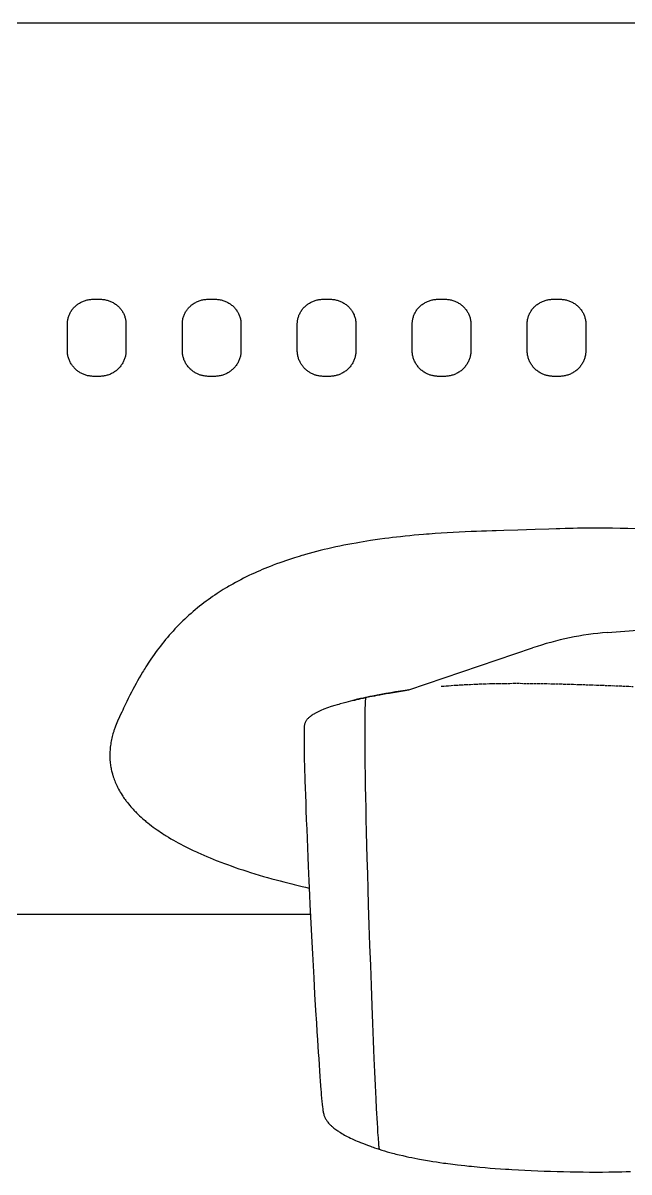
# Model space of a CAD drawing. Extents: x -62750 to 17911, y -49048 to 6133.
# Drawn here: x -52665 to -49854, y -5168 to 169 of the extents above; entities that cross this region are included whole.
import ezdxf

# ---------------------------------------------------------------- set-up
doc = ezdxf.new("R2010")
doc.units = 0
doc.linetypes.add('DASHED', pattern=[15, 12, -3])
doc.layers.get('0').update_dxf_attribs({"linetype": 'CONTINUOUS'})

msp = doc.modelspace()

# ---------------------------------------------------------------- linework, layer by layer
at = {"color": 7}
for p, q in [((-56400.2, 168.6), (-40530.8, 168.6)), ((-52459.5, -1353.3), (-52459.5, -1229.9)), ((-52187.5, -1229.9), (-52187.5, -1353.3)), ((-51926.1, -1353.3), (-51926.1, -1229.9)), ((-51654.1, -1229.9), (-51654.1, -1353.3)), ((-51392.7, -1353.3), (-51392.7, -1229.9)), ((-51120.7, -1229.9), (-51120.7, -1353.3)), ((-50859.4, -1353.3), (-50859.4, -1229.9)), ((-50587.4, -1229.9), (-50587.4, -1353.3)), ((-50326, -1353.3), (-50326, -1229.9)), ((-50054, -1229.9), (-50054, -1353.3)), ((-52309.5, -1472.6), (-52337.5, -1472.6)), ((-51776.1, -1472.6), (-51804.1, -1472.6)), ((-51242.7, -1472.6), (-51270.7, -1472.6)), ((-50709.4, -1472.6), (-50737.4, -1472.6)), ((-50176, -1472.6), (-50204, -1472.6)), ((-49953.8, -2662.5), (-48649.1, -2560.1)), ((-50874.7, -2929.3), (-50301.5, -2734.1)), ((-51331.8, -3972.4), (-56400.2, -3972.4))]:
    msp.add_line(p, q, dxfattribs=at)
at = {"color": 7, "ltscale": 0.35}
for p, q in [((-52337.5, -1114.3), (-52323.5, -1114.3)), ((-52323.5, -1114.3), (-52309.5, -1114.3)), ((-51804.1, -1114.3), (-51790.1, -1114.3)), ((-51270.7, -1114.3), (-51256.7, -1114.3)), ((-51256.7, -1114.3), (-51242.7, -1114.3)), ((-50737.4, -1114.3), (-50723.4, -1114.3)), ((-50723.4, -1114.3), (-50709.4, -1114.3)), ((-50204, -1114.3), (-50190, -1114.3)), ((-50190, -1114.3), (-50176, -1114.3))]:
    msp.add_line(p, q, dxfattribs=at)
at = {"color": 7, "ltscale": 0.350098}
msp.add_line((-51790.1, -1114.3), (-51776.1, -1114.3), dxfattribs=at)
at = {"color": 7, "linetype": 'DASHED', "ltscale": 0.001498}
msp.add_line((-51075.1, -2964.3), (-51075.1, -2964.3), dxfattribs=at)
at = {"color": 7, "linetype": 'DASHED', "ltscale": 0.001598}
msp.add_line((-51075.1, -2964.3), (-51075.1, -2964.3), dxfattribs=at)
msp.add_line((-51075.1, -2964.3), (-51075.1, -2964.3), dxfattribs=at)
at = {"color": 7, "linetype": 'DASHED', "ltscale": 0.001992}
msp.add_line((-51075.1, -2964.3), (-51075.1, -2964.3), dxfattribs=at)
at = {"color": 7}
for points in [[(-52459.5, -1229.9), (-52459.5, -1226.2), (-52459.3, -1222.6), (-52459, -1218.9), (-52458.6, -1215.3), (-52458, -1211.7), (-52457.4, -1208.1), (-52456.5, -1204.2), (-52455.5, -1200.3), (-52454.4, -1196.5), (-52453.1, -1192.7), (-52451.7, -1189), (-52450.2, -1185.3), (-52448.5, -1181.6), (-52446.7, -1178.1), (-52444.8, -1174.6), (-52442.8, -1171.1), (-52440.6, -1167.8), (-52438.3, -1164.5), (-52435.9, -1161.2), (-52433.4, -1158.1), (-52430.7, -1155), (-52428, -1152.1), (-52425.1, -1149.2), (-52422.2, -1146.4), (-52419.1, -1143.7), (-52416, -1141.2), (-52412.8, -1138.7), (-52409.4, -1136.3), (-52406, -1134.1), (-52402.6, -1132), (-52399, -1129.9), (-52395.4, -1128), (-52391.8, -1126.2), (-52388, -1124.6), (-52384, -1122.9), (-52380, -1121.5), (-52375.9, -1120.1), (-52371.7, -1118.9), (-52367.6, -1117.8), (-52363.3, -1116.9), (-52359.1, -1116.1), (-52354.8, -1115.5), (-52350.5, -1115), (-52346.2, -1114.6), (-52341.9, -1114.4), (-52337.5, -1114.3)], [(-52309.5, -1114.3), (-52305, -1114.4), (-52300.5, -1114.6), (-52296, -1115), (-52291.6, -1115.6), (-52287.1, -1116.3), (-52282.7, -1117.1), (-52278.3, -1118.1), (-52274.3, -1119.2), (-52270.4, -1120.4), (-52266.5, -1121.7), (-52262.6, -1123.1), (-52258.8, -1124.7), (-52255, -1126.4), (-52251.4, -1128.2), (-52247.8, -1130.1), (-52244, -1132.2), (-52240.4, -1134.5), (-52236.8, -1136.9), (-52233.3, -1139.5), (-52229.9, -1142.1), (-52226.9, -1144.7), (-52223.9, -1147.3), (-52221, -1150.1), (-52218.3, -1152.9), (-52215.6, -1155.9), (-52213.1, -1158.9), (-52210.6, -1162), (-52208.3, -1165.2), (-52206, -1168.5), (-52203.8, -1172), (-52201.7, -1175.5), (-52199.8, -1179.1), (-52198, -1182.7), (-52196.4, -1186.4), (-52194.9, -1190.2), (-52193.5, -1194), (-52192.2, -1197.9), (-52191.1, -1201.8), (-52190.2, -1205.7), (-52189.4, -1209.7), (-52188.7, -1213.7), (-52188.2, -1217.7), (-52187.8, -1221.8), (-52187.6, -1225.8), (-52187.5, -1229.9)], [(-51926.1, -1229.9), (-51926.1, -1225.8), (-51925.8, -1221.7), (-51925.6, -1219.1), (-51925.3, -1216.6), (-51925, -1213.7), (-51924.5, -1210.9), (-51924, -1208.1), (-51923.1, -1204), (-51922, -1200), (-51920.9, -1196), (-51919.5, -1192.1), (-51918, -1188.2), (-51916.4, -1184.4), (-51914.7, -1180.7), (-51912.8, -1177), (-51910.7, -1173.4), (-51908.5, -1169.8), (-51906.4, -1166.6), (-51904.2, -1163.5), (-51901.9, -1160.5), (-51899.5, -1157.6), (-51897, -1154.7), (-51894.4, -1151.9), (-51891.7, -1149.2), (-51888.9, -1146.6), (-51886.7, -1144.6), (-51884.5, -1142.7), (-51882.2, -1140.9), (-51880.5, -1139.6), (-51878.7, -1138.3), (-51875.1, -1135.7), (-51871.4, -1133.3), (-51867.7, -1131.1), (-51863.8, -1129), (-51859.9, -1127), (-51855.9, -1125.1), (-51851.8, -1123.4), (-51847.7, -1121.8), (-51843.5, -1120.4), (-51839.2, -1119.1), (-51834.9, -1118), (-51830.6, -1117), (-51826.2, -1116.2), (-51821.9, -1115.5), (-51817.4, -1115), (-51813, -1114.6), (-51808.6, -1114.4), (-51804.1, -1114.3)], [(-51776.1, -1114.3), (-51771.8, -1114.4), (-51767.5, -1114.6), (-51763.2, -1115), (-51758.9, -1115.5), (-51754.6, -1116.1), (-51750.3, -1116.9), (-51746, -1117.8), (-51741.7, -1118.9), (-51737.5, -1120.2), (-51733.3, -1121.6), (-51729.2, -1123.1), (-51725.4, -1124.7), (-51721.6, -1126.4), (-51718, -1128.2), (-51714.4, -1130.1), (-51710.8, -1132.1), (-51707.4, -1134.2), (-51704, -1136.5), (-51700.7, -1138.8), (-51697.4, -1141.4), (-51694.1, -1144.1), (-51690.9, -1147), (-51687.8, -1149.9), (-51684.8, -1153), (-51682.3, -1155.7), (-51679.9, -1158.6), (-51677.6, -1161.5), (-51675.3, -1164.5), (-51673.2, -1167.6), (-51671.1, -1170.7), (-51669.2, -1173.9), (-51667.2, -1177.6), (-51665.3, -1181.3), (-51663.5, -1185.1), (-51661.9, -1189), (-51660.4, -1192.9), (-51659.1, -1196.9), (-51658, -1200.9), (-51656.9, -1205), (-51656.1, -1209.1), (-51655.4, -1213.2), (-51654.8, -1217.3), (-51654.4, -1221.5), (-51654.2, -1225.7), (-51654.1, -1229.9)], [(-51392.7, -1229.9), (-51392.7, -1226.2), (-51392.5, -1222.6), (-51392.2, -1218.9), (-51391.8, -1215.3), (-51391.2, -1211.7), (-51390.6, -1208.1), (-51389.7, -1204.2), (-51388.7, -1200.3), (-51387.6, -1196.5), (-51386.3, -1192.7), (-51384.9, -1189), (-51383.4, -1185.3), (-51381.7, -1181.6), (-51379.9, -1178.1), (-51378, -1174.6), (-51376, -1171.1), (-51373.8, -1167.8), (-51371.5, -1164.5), (-51369.1, -1161.2), (-51366.6, -1158.1), (-51363.9, -1155), (-51361.2, -1152.1), (-51358.3, -1149.2), (-51355.4, -1146.4), (-51352.3, -1143.7), (-51349.2, -1141.2), (-51345.9, -1138.7), (-51342.6, -1136.3), (-51339.2, -1134.1), (-51335.8, -1132), (-51332.2, -1129.9), (-51328.6, -1128), (-51325, -1126.2), (-51321.2, -1124.6), (-51317.2, -1122.9), (-51313.2, -1121.5), (-51309.1, -1120.1), (-51304.9, -1118.9), (-51300.8, -1117.8), (-51296.5, -1116.9), (-51292.3, -1116.1), (-51288, -1115.5), (-51283.7, -1115), (-51279.4, -1114.6), (-51275.1, -1114.4), (-51270.7, -1114.3)], [(-51242.7, -1114.3), (-51238.2, -1114.4), (-51233.7, -1114.6), (-51229.2, -1115), (-51224.8, -1115.6), (-51220.3, -1116.3), (-51215.9, -1117.1), (-51211.5, -1118.1), (-51207.5, -1119.2), (-51203.6, -1120.4), (-51199.7, -1121.7), (-51195.8, -1123.1), (-51192, -1124.7), (-51188.2, -1126.4), (-51184.6, -1128.2), (-51181, -1130.1), (-51177.2, -1132.2), (-51173.6, -1134.5), (-51170, -1136.9), (-51166.5, -1139.5), (-51163.1, -1142.1), (-51160.1, -1144.7), (-51157.1, -1147.3), (-51154.2, -1150.1), (-51151.5, -1152.9), (-51148.8, -1155.9), (-51146.3, -1158.9), (-51143.8, -1162), (-51141.5, -1165.2), (-51139.2, -1168.5), (-51137, -1172), (-51134.9, -1175.5), (-51133, -1179.1), (-51131.2, -1182.7), (-51129.6, -1186.4), (-51128.1, -1190.2), (-51126.7, -1194), (-51125.4, -1197.9), (-51124.3, -1201.8), (-51123.4, -1205.7), (-51122.6, -1209.7), (-51121.9, -1213.7), (-51121.4, -1217.7), (-51121, -1221.8), (-51120.8, -1225.8), (-51120.7, -1229.9)], [(-50859.4, -1229.9), (-50859.4, -1226.2), (-50859.2, -1222.6), (-50858.9, -1218.9), (-50858.5, -1215.3), (-50857.9, -1211.7), (-50857.3, -1208.1), (-50856.4, -1204.2), (-50855.4, -1200.3), (-50854.3, -1196.5), (-50853, -1192.7), (-50851.6, -1189), (-50850.1, -1185.3), (-50848.4, -1181.6), (-50846.6, -1178.1), (-50844.7, -1174.6), (-50842.7, -1171.1), (-50840.5, -1167.8), (-50838.2, -1164.5), (-50835.8, -1161.2), (-50833.3, -1158.1), (-50830.6, -1155), (-50827.9, -1152.1), (-50825, -1149.2), (-50822.1, -1146.4), (-50819, -1143.7), (-50815.9, -1141.2), (-50812.6, -1138.7), (-50809.3, -1136.3), (-50805.9, -1134.1), (-50802.5, -1132), (-50798.9, -1129.9), (-50795.3, -1128), (-50791.7, -1126.2), (-50787.9, -1124.6), (-50783.9, -1122.9), (-50779.9, -1121.5), (-50775.8, -1120.1), (-50771.6, -1118.9), (-50767.5, -1117.8), (-50763.2, -1116.9), (-50759, -1116.1), (-50754.7, -1115.5), (-50750.4, -1115), (-50746.1, -1114.6), (-50741.8, -1114.4), (-50737.4, -1114.3)], [(-50709.4, -1114.3), (-50705.1, -1114.4), (-50700.8, -1114.6), (-50696.5, -1115), (-50692.2, -1115.5), (-50687.9, -1116.1), (-50683.6, -1116.9), (-50679.3, -1117.8), (-50675, -1118.9), (-50670.8, -1120.2), (-50666.6, -1121.6), (-50662.5, -1123.1), (-50658.7, -1124.7), (-50654.9, -1126.4), (-50651.3, -1128.2), (-50647.7, -1130.1), (-50644.1, -1132.1), (-50640.7, -1134.2), (-50637.3, -1136.5), (-50634, -1138.8), (-50630.7, -1141.4), (-50627.4, -1144.1), (-50624.2, -1147), (-50621.1, -1149.9), (-50618.1, -1153), (-50615.6, -1155.7), (-50613.2, -1158.6), (-50610.9, -1161.5), (-50608.6, -1164.5), (-50606.5, -1167.6), (-50604.4, -1170.7), (-50602.5, -1173.9), (-50600.5, -1177.6), (-50598.6, -1181.3), (-50596.8, -1185.1), (-50595.2, -1189), (-50593.7, -1192.9), (-50592.4, -1196.9), (-50591.3, -1200.9), (-50590.2, -1205), (-50589.4, -1209.1), (-50588.7, -1213.2), (-50588.1, -1217.3), (-50587.7, -1221.5), (-50587.5, -1225.7), (-50587.4, -1229.9)], [(-50326, -1229.9), (-50326, -1226.2), (-50325.8, -1222.6), (-50325.5, -1218.9), (-50325.1, -1215.3), (-50324.5, -1211.7), (-50323.9, -1208.1), (-50323, -1204.2), (-50322, -1200.3), (-50320.9, -1196.5), (-50319.6, -1192.7), (-50318.2, -1189), (-50316.7, -1185.3), (-50315, -1181.6), (-50313.2, -1178.1), (-50311.3, -1174.6), (-50309.3, -1171.1), (-50307.1, -1167.8), (-50304.8, -1164.5), (-50302.4, -1161.2), (-50299.9, -1158.1), (-50297.2, -1155), (-50294.5, -1152.1), (-50291.6, -1149.2), (-50288.7, -1146.4), (-50285.6, -1143.7), (-50282.5, -1141.2), (-50279.2, -1138.7), (-50275.9, -1136.3), (-50272.5, -1134.1), (-50269.1, -1132), (-50265.5, -1129.9), (-50261.9, -1128), (-50258.3, -1126.2), (-50254.5, -1124.6), (-50250.5, -1122.9), (-50246.5, -1121.5), (-50242.4, -1120.1), (-50238.2, -1118.9), (-50234.1, -1117.8), (-50229.8, -1116.9), (-50225.6, -1116.1), (-50221.3, -1115.5), (-50217, -1115), (-50212.7, -1114.6), (-50208.4, -1114.4), (-50204, -1114.3)], [(-50176, -1114.3), (-50171.7, -1114.4), (-50167.4, -1114.6), (-50163.1, -1115), (-50158.8, -1115.5), (-50154.5, -1116.1), (-50150.2, -1116.9), (-50145.9, -1117.8), (-50141.6, -1118.9), (-50137.4, -1120.2), (-50133.2, -1121.6), (-50129.1, -1123.1), (-50125.3, -1124.7), (-50121.5, -1126.4), (-50117.9, -1128.2), (-50114.3, -1130.1), (-50110.7, -1132.1), (-50107.3, -1134.2), (-50103.9, -1136.5), (-50100.6, -1138.8), (-50097.3, -1141.4), (-50094, -1144.1), (-50090.8, -1147), (-50087.7, -1149.9), (-50084.7, -1153), (-50082.2, -1155.7), (-50079.8, -1158.6), (-50077.5, -1161.5), (-50075.2, -1164.5), (-50073.1, -1167.6), (-50071, -1170.7), (-50069.1, -1173.9), (-50067.1, -1177.6), (-50065.2, -1181.3), (-50063.4, -1185.1), (-50061.8, -1189), (-50060.3, -1192.9), (-50059, -1196.9), (-50057.9, -1200.9), (-50056.9, -1205), (-50056, -1209.1), (-50055.3, -1213.2), (-50054.7, -1217.3), (-50054.3, -1221.5), (-50054.1, -1225.7), (-50054, -1229.9)], [(-52337.5, -1472.6), (-52341.5, -1472.6), (-52345.6, -1472.4), (-52349.6, -1472), (-52353.5, -1471.6), (-52357.5, -1471), (-52361.5, -1470.3), (-52365.4, -1469.5), (-52369.3, -1468.5), (-52373.3, -1467.4), (-52377.2, -1466.1), (-52381.1, -1464.7), (-52385, -1463.2), (-52388.8, -1461.5), (-52392.5, -1459.8), (-52396.2, -1457.9), (-52399.6, -1456), (-52402.9, -1454), (-52406.1, -1451.9), (-52409.3, -1449.7), (-52412.4, -1447.4), (-52415.5, -1445), (-52418.4, -1442.5), (-52421.6, -1439.7), (-52424.6, -1436.8), (-52427.5, -1433.8), (-52430.3, -1430.6), (-52433, -1427.4), (-52435.6, -1424.2), (-52438, -1420.8), (-52440.4, -1417.3), (-52442.6, -1413.8), (-52444.7, -1410.1), (-52446.7, -1406.4), (-52448.6, -1402.5), (-52450.3, -1398.6), (-52451.9, -1394.7), (-52453.3, -1390.7), (-52454.6, -1386.7), (-52455.8, -1382.6), (-52456.8, -1378.5), (-52457.6, -1374.3), (-52458.3, -1370.2), (-52458.8, -1366), (-52459.2, -1361.8), (-52459.5, -1357.5), (-52459.5, -1353.3)], [(-52187.5, -1353.3), (-52187.6, -1356.1), (-52187.7, -1359.6), (-52187.9, -1363.1), (-52188.3, -1366.6), (-52188.9, -1370.8), (-52189.6, -1374.9), (-52190.4, -1379), (-52191.4, -1383.1), (-52192.6, -1387.1), (-52193.9, -1391.2), (-52195.3, -1395.1), (-52196.9, -1399), (-52198.6, -1402.9), (-52200.5, -1406.7), (-52202.5, -1410.4), (-52204.6, -1414), (-52206.9, -1417.6), (-52209.3, -1421.1), (-52211.8, -1424.5), (-52214.4, -1427.8), (-52215.8, -1429.5), (-52217.2, -1431.2), (-52220.2, -1434.4), (-52223.3, -1437.6), (-52226.5, -1440.6), (-52229.8, -1443.5), (-52233.2, -1446.3), (-52236.7, -1448.9), (-52240.4, -1451.5), (-52244.1, -1453.9), (-52247.7, -1456.1), (-52251.5, -1458.2), (-52255.3, -1460.2), (-52259.2, -1462), (-52263.2, -1463.7), (-52267.2, -1465.2), (-52271.3, -1466.6), (-52275.4, -1467.9), (-52279.6, -1469), (-52283.8, -1469.9), (-52288.1, -1470.8), (-52292.3, -1471.4), (-52296.6, -1472), (-52300.9, -1472.3), (-52305.2, -1472.6), (-52309.5, -1472.6)], [(-51804.1, -1472.6), (-51808.3, -1472.6), (-51812.4, -1472.4), (-51816.5, -1472), (-51820.6, -1471.5), (-51824.7, -1470.9), (-51828.8, -1470.2), (-51832.4, -1469.4), (-51835.9, -1468.5), (-51839.4, -1467.5), (-51842.8, -1466.4), (-51846.3, -1465.3), (-51849.6, -1464), (-51853, -1462.6), (-51856.3, -1461.1), (-51859.6, -1459.5), (-51862.8, -1457.9), (-51866.6, -1455.7), (-51870.3, -1453.5), (-51873.9, -1451.1), (-51877.4, -1448.6), (-51880.9, -1445.9), (-51884.2, -1443.2), (-51887.4, -1440.3), (-51890.6, -1437.4), (-51893.6, -1434.3), (-51896.5, -1431.1), (-51899.3, -1427.8), (-51901.9, -1424.4), (-51904.5, -1421), (-51906.9, -1417.4), (-51909.2, -1413.8), (-51911.3, -1410.1), (-51913.3, -1406.4), (-51915.2, -1402.5), (-51916.9, -1398.6), (-51918.5, -1394.7), (-51919.9, -1390.7), (-51921.2, -1386.7), (-51922.4, -1382.6), (-51923.4, -1378.5), (-51924.2, -1374.3), (-51924.9, -1370.2), (-51925.4, -1366), (-51925.8, -1361.8), (-51926.1, -1357.5), (-51926.1, -1353.3)], [(-51654.1, -1353.3), (-51654.1, -1355.5), (-51654.2, -1357.6), (-51654.3, -1359.8), (-51654.5, -1361.9), (-51654.6, -1364.1), (-51654.9, -1366.2), (-51655.1, -1368.3), (-51655.4, -1370.5), (-51656.1, -1374.7), (-51657, -1378.9), (-51658, -1383.1), (-51659.2, -1387.3), (-51660.5, -1391.3), (-51662, -1395.3), (-51663.6, -1399.3), (-51665.4, -1403.2), (-51667.3, -1407), (-51669.3, -1410.8), (-51671.5, -1414.4), (-51673.8, -1418.1), (-51676.2, -1421.6), (-51678.8, -1425), (-51681.3, -1428.2), (-51684, -1431.4), (-51686.8, -1434.4), (-51689.7, -1437.3), (-51692.6, -1440.2), (-51695.7, -1442.9), (-51698.9, -1445.5), (-51702.1, -1448), (-51705.4, -1450.4), (-51708.8, -1452.7), (-51712.2, -1454.8), (-51715.7, -1456.9), (-51719.3, -1458.8), (-51723, -1460.6), (-51726.7, -1462.3), (-51730.6, -1464), (-51734.5, -1465.4), (-51738.6, -1466.8), (-51742.6, -1468), (-51746.7, -1469.1), (-51750.9, -1470), (-51755, -1470.8), (-51759.2, -1471.5), (-51763.4, -1472), (-51767.6, -1472.3), (-51771.9, -1472.6), (-51776.1, -1472.6)], [(-51270.7, -1472.6), (-51275, -1472.6), (-51279.2, -1472.3), (-51283.5, -1472), (-51287.9, -1471.4), (-51292.2, -1470.8), (-51296.5, -1469.9), (-51300.7, -1469), (-51303.6, -1468.2), (-51306.5, -1467.3), (-51309.4, -1466.4), (-51312.9, -1465.3), (-51316.2, -1464), (-51319.6, -1462.6), (-51322.9, -1461.1), (-51326.2, -1459.5), (-51329.4, -1457.9), (-51332.8, -1455.9), (-51336.2, -1453.9), (-51339.5, -1451.8), (-51342.7, -1449.6), (-51345.8, -1447.2), (-51348.9, -1444.8), (-51351.8, -1442.3), (-51354.7, -1439.7), (-51357.5, -1437.1), (-51360.2, -1434.3), (-51362.8, -1431.5), (-51365.3, -1428.5), (-51367.7, -1425.6), (-51370, -1422.5), (-51372.2, -1419.4), (-51374.3, -1416.2), (-51376.3, -1412.9), (-51378.2, -1409.6), (-51380, -1406.2), (-51381.7, -1402.8), (-51383.4, -1398.9), (-51385, -1394.9), (-51386.5, -1390.9), (-51387.8, -1386.9), (-51388.9, -1382.8), (-51389.9, -1378.6), (-51390.8, -1374.5), (-51391.5, -1370.3), (-51392, -1366), (-51392.4, -1361.8), (-51392.7, -1357.6), (-51392.7, -1353.3)], [(-51120.7, -1353.3), (-51120.8, -1356.1), (-51120.9, -1359.6), (-51121.1, -1363.1), (-51121.5, -1366.6), (-51122.1, -1370.8), (-51122.8, -1374.9), (-51123.6, -1379), (-51124.6, -1383.1), (-51125.8, -1387.1), (-51127.1, -1391.2), (-51128.5, -1395.1), (-51130.1, -1399), (-51131.8, -1402.9), (-51133.7, -1406.7), (-51135.7, -1410.4), (-51137.8, -1414), (-51140.1, -1417.6), (-51142.5, -1421.1), (-51145, -1424.5), (-51147.6, -1427.8), (-51149, -1429.5), (-51150.4, -1431.2), (-51153.4, -1434.4), (-51156.5, -1437.6), (-51159.7, -1440.6), (-51163, -1443.5), (-51166.4, -1446.3), (-51169.9, -1448.9), (-51173.6, -1451.5), (-51177.2, -1453.9), (-51180.9, -1456.1), (-51184.7, -1458.2), (-51188.5, -1460.2), (-51192.4, -1462), (-51196.4, -1463.7), (-51200.4, -1465.2), (-51204.5, -1466.6), (-51208.6, -1467.9), (-51212.8, -1469), (-51217, -1469.9), (-51221.3, -1470.8), (-51225.5, -1471.4), (-51229.8, -1472), (-51234.1, -1472.3), (-51238.4, -1472.6), (-51242.7, -1472.6)], [(-50737.4, -1472.6), (-50741.6, -1472.6), (-50745.7, -1472.4), (-50749.8, -1472), (-50753.9, -1471.5), (-50758, -1470.9), (-50762.1, -1470.2), (-50765.7, -1469.4), (-50769.2, -1468.5), (-50772.7, -1467.5), (-50776.1, -1466.4), (-50779.6, -1465.3), (-50782.9, -1464), (-50786.3, -1462.6), (-50789.6, -1461.1), (-50792.9, -1459.5), (-50796.1, -1457.9), (-50799.9, -1455.7), (-50803.6, -1453.5), (-50807.2, -1451.1), (-50810.7, -1448.6), (-50814.2, -1445.9), (-50817.5, -1443.2), (-50820.7, -1440.3), (-50823.9, -1437.4), (-50826.9, -1434.3), (-50829.8, -1431.1), (-50832.6, -1427.8), (-50835.2, -1424.4), (-50837.8, -1421), (-50840.2, -1417.4), (-50842.5, -1413.8), (-50844.6, -1410.1), (-50846.6, -1406.4), (-50848.5, -1402.5), (-50850.2, -1398.6), (-50851.8, -1394.7), (-50853.2, -1390.7), (-50854.5, -1386.7), (-50855.7, -1382.6), (-50856.7, -1378.5), (-50857.5, -1374.3), (-50858.2, -1370.2), (-50858.7, -1366), (-50859.1, -1361.8), (-50859.4, -1357.5), (-50859.4, -1353.3)], [(-50587.4, -1353.3), (-50587.5, -1356.1), (-50587.6, -1359.6), (-50587.8, -1363.1), (-50588.2, -1366.6), (-50588.8, -1370.8), (-50589.5, -1374.9), (-50590.3, -1379), (-50591.3, -1383.1), (-50592.5, -1387.1), (-50593.8, -1391.2), (-50595.2, -1395.1), (-50596.8, -1399), (-50598.5, -1402.9), (-50600.4, -1406.7), (-50602.4, -1410.4), (-50604.5, -1414), (-50606.8, -1417.6), (-50609.2, -1421.1), (-50611.7, -1424.5), (-50614.3, -1427.8), (-50615.7, -1429.5), (-50617.1, -1431.2), (-50620.1, -1434.4), (-50623.2, -1437.6), (-50626.4, -1440.6), (-50629.7, -1443.5), (-50633.1, -1446.3), (-50636.6, -1448.9), (-50640.2, -1451.5), (-50644, -1453.9), (-50647.6, -1456.1), (-50651.4, -1458.2), (-50655.2, -1460.2), (-50659.1, -1462), (-50663.1, -1463.7), (-50667.1, -1465.2), (-50671.2, -1466.6), (-50675.3, -1467.9), (-50679.5, -1469), (-50683.7, -1469.9), (-50688, -1470.8), (-50692.2, -1471.4), (-50696.5, -1472), (-50700.8, -1472.3), (-50705.1, -1472.6), (-50709.4, -1472.6)], [(-50204, -1472.6), (-50208.2, -1472.6), (-50212.3, -1472.4), (-50216.4, -1472), (-50220.5, -1471.5), (-50224.6, -1470.9), (-50228.7, -1470.2), (-50232.2, -1469.4), (-50235.8, -1468.5), (-50239.3, -1467.5), (-50242.7, -1466.4), (-50246.2, -1465.3), (-50249.6, -1464), (-50252.9, -1462.6), (-50256.2, -1461.1), (-50259.5, -1459.5), (-50262.7, -1457.9), (-50266.5, -1455.7), (-50270.2, -1453.5), (-50273.8, -1451.1), (-50277.3, -1448.6), (-50280.8, -1445.9), (-50284.1, -1443.2), (-50287.3, -1440.3), (-50290.5, -1437.4), (-50293.5, -1434.3), (-50296.4, -1431.1), (-50299.2, -1427.8), (-50301.8, -1424.4), (-50304.4, -1421), (-50306.8, -1417.4), (-50309.1, -1413.8), (-50311.2, -1410.1), (-50313.2, -1406.4), (-50315.1, -1402.5), (-50316.8, -1398.6), (-50318.4, -1394.7), (-50319.8, -1390.7), (-50321.1, -1386.7), (-50322.3, -1382.6), (-50323.3, -1378.5), (-50324.1, -1374.3), (-50324.8, -1370.2), (-50325.3, -1366), (-50325.7, -1361.8), (-50326, -1357.5), (-50326, -1353.3)], [(-50054, -1353.3), (-50054.1, -1356.1), (-50054.2, -1359.6), (-50054.4, -1363.1), (-50054.8, -1366.6), (-50055.4, -1370.8), (-50056.1, -1374.9), (-50056.9, -1379), (-50057.9, -1383.1), (-50059.1, -1387.1), (-50060.4, -1391.2), (-50061.8, -1395.1), (-50063.4, -1399), (-50065.1, -1402.9), (-50067, -1406.7), (-50069, -1410.4), (-50071.1, -1414), (-50073.4, -1417.6), (-50075.8, -1421.1), (-50078.3, -1424.5), (-50080.9, -1427.8), (-50082.3, -1429.5), (-50083.7, -1431.2), (-50086.7, -1434.4), (-50089.8, -1437.6), (-50093, -1440.6), (-50096.3, -1443.5), (-50099.7, -1446.3), (-50103.2, -1448.9), (-50106.9, -1451.5), (-50110.6, -1453.9), (-50114.2, -1456.1), (-50118, -1458.2), (-50121.8, -1460.2), (-50125.8, -1462), (-50129.7, -1463.7), (-50133.7, -1465.2), (-50137.8, -1466.6), (-50141.9, -1467.9), (-50146.1, -1469), (-50150.3, -1469.9), (-50154.6, -1470.8), (-50158.8, -1471.4), (-50163.1, -1472), (-50167.4, -1472.3), (-50171.7, -1472.6), (-50176, -1472.6)], [(-50149.7, -2179.5), (-50175.3, -2180.2), (-50192.2, -2180.7), (-50226, -2181.8), (-50288.6, -2183.8), (-50368.9, -2186.3), (-50434.2, -2188.3), (-50470.3, -2189.5), (-50488.3, -2190.1), (-50515.2, -2191), (-50537.9, -2191.8), (-50560.5, -2192.7), (-50586.2, -2193.7), (-50614.3, -2195), (-50642.3, -2196.3), (-50670.2, -2197.8), (-50698.1, -2199.4), (-50725.4, -2201.1), (-50752.6, -2203), (-50766.4, -2204), (-50780.2, -2205), (-50793.5, -2206.1), (-50806.8, -2207.2), (-50828.4, -2209), (-50849.9, -2211), (-50871.3, -2213), (-50892.7, -2215.2), (-50914, -2217.5), (-50932.2, -2219.5), (-50950.4, -2221.7), (-50968.5, -2223.9), (-50986.5, -2226.3), (-51009, -2229.3), (-51020.3, -2230.9), (-51031.5, -2232.5), (-51042.6, -2234.1), (-51053.7, -2235.8), (-51070.4, -2238.4), (-51087.1, -2241.1), (-51103.7, -2243.9), (-51120.2, -2246.8), (-51139.1, -2250.2), (-51157.9, -2253.7), (-51176.6, -2257.4), (-51195.3, -2261.2), (-51214, -2265.1), (-51232.5, -2269.2), (-51251, -2273.4), (-51268.5, -2277.6), (-51286, -2281.8), (-51303.4, -2286.2), (-51320.7, -2290.8), (-51338, -2295.5), (-51355.2, -2300.3), (-51363.7, -2302.8), (-51372.3, -2305.3), (-51383.7, -2308.7), (-51395.1, -2312.1), (-51406.4, -2315.7), (-51419.9, -2320), (-51433.4, -2324.4), (-51446.9, -2329), (-51460.3, -2333.6), (-51473.7, -2338.4), (-51488.9, -2344), (-51496.5, -2346.8), (-51504.1, -2349.7), (-51511.6, -2352.6), (-51519.1, -2355.5), (-51531.1, -2360.3), (-51543.1, -2365.2), (-51555, -2370.2), (-51566.8, -2375.3), (-51578.6, -2380.5), (-51591.5, -2386.3), (-51604.3, -2392.2), (-51617, -2398.2), (-51629.7, -2404.4), (-51642.2, -2410.7), (-51654.8, -2417.1), (-51667.2, -2423.7), (-51679.6, -2430.3), (-51692, -2437.2), (-51698.1, -2440.7), (-51704.3, -2444.3), (-51710.4, -2447.8), (-51716.5, -2451.4), (-51726.2, -2457.2), (-51735.9, -2463.1), (-51745.5, -2469.2), (-51755.1, -2475.2), (-51764.6, -2481.4), (-51775, -2488.4), (-51785.4, -2495.5), (-51795.8, -2502.7), (-51806, -2510), (-51816.1, -2517.5), (-51826.2, -2525), (-51836.2, -2532.7), (-51846.1, -2540.5), (-51855.9, -2548.4), (-51865.9, -2556.7), (-51875.8, -2565), (-51885.6, -2573.5), (-51895.3, -2582.2), (-51905, -2590.9), (-51914.5, -2599.8), (-51923.9, -2608.8), (-51928.5, -2613.3), (-51933.2, -2617.9), (-51937.8, -2622.5), (-51942.4, -2627.1), (-51946.9, -2631.8), (-51951.5, -2636.5), (-51956, -2641.2), (-51960.5, -2646), (-51969.3, -2655.6), (-51978.1, -2665.3), (-51986.8, -2675.1), (-51995.3, -2685.1), (-52003.8, -2695.2), (-52012.1, -2705.4), (-52020.4, -2715.7), (-52028, -2725.4), (-52035.5, -2735.2), (-52042.9, -2745.1), (-52050.2, -2755.2), (-52057.5, -2765.3), (-52064.6, -2775.5), (-52071.7, -2785.8), (-52078.6, -2796.2), (-52084.1, -2804.6), (-52089.5, -2813), (-52094.9, -2821.4), (-52098.9, -2827.8), (-52102.8, -2834.2), (-52106.8, -2840.6), (-52110.7, -2847.1), (-52118.5, -2860.2), (-52126.1, -2873.3), (-52133.6, -2886.6), (-52141, -2899.8), (-52148.2, -2913.2), (-52155.3, -2926.6), (-52162.4, -2940.2), (-52169.4, -2953.8), (-52176.7, -2968.5), (-52184, -2983.3), (-52191.2, -2998.2), (-52198.4, -3013.2), (-52202.9, -3022.9), (-52207.4, -3032.6), (-52212.3, -3043.2), (-52217.1, -3053.8), (-52226.4, -3074.4)], [(-49814.4, -2180.2), (-49858.8, -2179.4), (-49894.6, -2178.8), (-49929.6, -2178.4), (-49959.1, -2178.2), (-49987.9, -2178), (-50016.1, -2177.9), (-50042.4, -2178), (-50068.1, -2178.1), (-50093, -2178.4), (-50112.4, -2178.7), (-50131.3, -2179.1), (-50149.7, -2179.5)], [(-51055.7, -2960.3), (-51033.2, -2955.9), (-51021.9, -2953.7), (-51010.6, -2951.6), (-50995.6, -2948.8), (-50980.5, -2946.1), (-50965.4, -2943.4), (-50947.3, -2940.4), (-50929.1, -2937.4), (-50911, -2934.6), (-50892.8, -2931.9), (-50874.6, -2929.3)], [(-50874.6, -2929.3), (-50892.8, -2931.9), (-50911, -2934.6), (-50929.1, -2937.4), (-50947.2, -2940.3), (-50965.3, -2943.4), (-50980.3, -2946), (-50995.4, -2948.7), (-51010.4, -2951.5), (-51021.7, -2953.7), (-51033, -2955.8), (-51055.4, -2960.3)], [(-50874.6, -2929.3), (-50892.8, -2931.9), (-50911, -2934.6), (-50929.1, -2937.4), (-50947.2, -2940.3), (-50965.3, -2943.4), (-50980.3, -2946), (-50995.4, -2948.7), (-51010.4, -2951.5), (-51021.7, -2953.7), (-51033, -2955.8), (-51055.4, -2960.3)], [(-51055.4, -2960.3), (-51033, -2955.8), (-51021.7, -2953.7), (-51010.4, -2951.5), (-50995.4, -2948.7), (-50980.3, -2946), (-50965.3, -2943.4), (-50947.2, -2940.3), (-50929.1, -2937.4), (-50911, -2934.6), (-50892.8, -2931.9), (-50874.6, -2929.3)], [(-51075.1, -2964.3), (-51087.4, -2966.9), (-51093.6, -2968.2), (-51099.8, -2969.6), (-51105.9, -2971.1), (-51112, -2972.5), (-51119.8, -2974.5), (-51125, -2975.9), (-51135.4, -2978.6), (-51145.7, -2981.4), (-51167.7, -2987.3), (-51179.4, -2990.4), (-51193.6, -2994.3), (-51200.6, -2996.2), (-51207.7, -2998.2), (-51218.4, -3001.4), (-51224.1, -3003.2), (-51229.8, -3005), (-51234.8, -3006.6), (-51239.8, -3008.2), (-51248.3, -3011.1), (-51256.7, -3014.1), (-51265.1, -3017.3), (-51269.2, -3018.9), (-51273.4, -3020.6), (-51279.8, -3023.2), (-51286.2, -3026), (-51292.6, -3029), (-51295.8, -3030.5), (-51299.1, -3032.1), (-51302.1, -3033.6), (-51305.1, -3035.2), (-51308, -3036.8), (-51310.8, -3038.4), (-51313.4, -3039.9), (-51316, -3041.4), (-51320, -3043.9), (-51324, -3046.4), (-51327.8, -3049.1), (-51331.7, -3051.9), (-51335.1, -3054.6), (-51336.8, -3056), (-51338.4, -3057.4), (-51340.6, -3059.3), (-51342.7, -3061.3), (-51344.7, -3063.4), (-51346.7, -3065.5), (-51348.5, -3067.8), (-51350.2, -3070.1), (-51351.8, -3072.4), (-51353.2, -3074.8), (-51354.5, -3077.3), (-51355.7, -3079.8), (-51356.8, -3082.4), (-51357.8, -3085.1), (-51358.6, -3087.7), (-51359.3, -3090.4), (-51359.9, -3093.1), (-51360.3, -3095.9), (-51360.6, -3098.6), (-51360.9, -3101.3), (-51361, -3104.1), (-51361.2, -3107.8), (-51361.2, -3110.2), (-51361.3, -3115.2), (-51361.4, -3134.6), (-51361.5, -3144.3), (-51361.5, -3158.8), (-51361.5, -3169.7), (-51361.4, -3180.6), (-51361.3, -3197.7), (-51361, -3214.8), (-51360.5, -3237.7), (-51360.1, -3252.9), (-51359.2, -3283.4), (-51357.1, -3350.6), (-51356.1, -3384.2), (-51354.9, -3417.8), (-51353.7, -3452.9), (-51352.5, -3488), (-51350.8, -3531.8), (-51349.1, -3575.6), (-51347.4, -3619.4), (-51345.6, -3663.1), (-51343.9, -3705.4), (-51342.1, -3747.7), (-51339.1, -3815), (-51336.1, -3882.3), (-51334.1, -3925.1), (-51331.3, -3983.4), (-51328.4, -4041.7), (-51325.4, -4100), (-51322.5, -4155.3), (-51319.5, -4210.6), (-51316.5, -4266), (-51312.2, -4342.2), (-51307.7, -4418.3), (-51304.1, -4477.4), (-51301.7, -4515.7), (-51299.3, -4553.9), (-51295.5, -4612.3), (-51293.5, -4641.5), (-51291.6, -4670.7), (-51289.7, -4697.6), (-51287.8, -4724.5), (-51286.2, -4745.8), (-51284.6, -4767), (-51283.2, -4785.7), (-51282.4, -4795.1), (-51281.3, -4809.1), (-51279.9, -4825.1), (-51278.4, -4841), (-51277.1, -4853.6), (-51275.7, -4866.2), (-51274.8, -4873.3), (-51274.4, -4876.9), (-51273.6, -4882.2), (-51272.9, -4886.4), (-51272.1, -4890.5), (-51271.2, -4894.8), (-51270.2, -4899.1), (-51269.6, -4901.2), (-51269, -4903.4), (-51267.9, -4906.5), (-51266.8, -4909.6), (-51265.6, -4912.7), (-51264.3, -4915.7), (-51262.7, -4918.7), (-51261.1, -4921.8), (-51259.4, -4924.7), (-51257.5, -4927.6), (-51255.5, -4930.4), (-51254.3, -4932.2), (-51253, -4933.9), (-51250.3, -4937.3), (-51247.5, -4940.5), (-51244.7, -4943.7), (-51241.8, -4946.8), (-51238.8, -4949.8), (-51235.7, -4952.8), (-51233.6, -4954.7), (-51231.5, -4956.6), (-51227.2, -4960.3), (-51222.9, -4963.9), (-51218.6, -4967.4), (-51214.2, -4970.7), (-51209.7, -4973.9), (-51205.2, -4977.1), (-51202.2, -4979.2), (-51199.1, -4981.2), (-51192.9, -4985.2), (-51186.7, -4989), (-51180.4, -4992.7), (-51174, -4996.3), (-51167.6, -4999.8), (-51161.2, -5003.3), (-51153.8, -5007), (-51146.4, -5010.6), (-51138.9, -5014.2), (-51131.4, -5017.6), (-51123.1, -5021.2), (-51114.7, -5024.8), (-51106.2, -5028.2), (-51099.5, -5030.9), (-51094.9, -5032.7), (-51085.8, -5036.2), (-51067.7, -5043.2), (-51058.3, -5046.7), (-51053.6, -5048.5), (-51046.6, -5051.1), (-51040.9, -5053.1), (-51035.2, -5055.1), (-51023.8, -5059), (-51012.3, -5062.8)], [(-51134.9, -2978.5), (-51123.3, -2975.4), (-51117.5, -2973.9), (-51107.4, -2971.4), (-51097.2, -2969), (-51087, -2966.8), (-51075.1, -2964.3)], [(-51075.1, -2964.3), (-51085.9, -2966.6), (-51096.7, -2968.9), (-51107.4, -2971.4), (-51117.8, -2974), (-51128.2, -2976.7), (-51134.9, -2978.5)], [(-51120.6, -2974.7), (-51125.3, -2976), (-51134.9, -2978.5)], [(-51134.9, -2978.5), (-51125.4, -2976), (-51120.6, -2974.7)], [(-51075.1, -2964.3), (-51086.1, -2966.6), (-51097.2, -2969), (-51102.6, -2970.3), (-51108.1, -2971.6)], [(-51108.1, -2971.6), (-51102.6, -2970.3), (-51097.2, -2969), (-51086.1, -2966.6), (-51075.1, -2964.3)], [(-51075.1, -2964.3), (-51075.2, -2964.4), (-51075.4, -2964.5), (-51075.5, -2964.7), (-51075.7, -2965.2), (-51075.8, -2965.8), (-51076.1, -2967.1), (-51076.4, -2968.6), (-51076.7, -2971.5), (-51077, -2974.7), (-51077.3, -2978), (-51077.5, -2981.2), (-51077.9, -2987.8), (-51078.2, -2994.4), (-51078.5, -3001), (-51078.9, -3012.1), (-51079.2, -3023.2), (-51079.4, -3034.3), (-51079.6, -3045.1), (-51079.8, -3055.9), (-51079.9, -3070.6), (-51080, -3085.3), (-51080.1, -3101.8), (-51080.1, -3118.2), (-51080.1, -3137.8), (-51080.1, -3157.4), (-51079.9, -3180.4), (-51079.8, -3203.4), (-51079.6, -3228.5), (-51079.3, -3253.5), (-51078.9, -3283.9), (-51078.5, -3314.3), (-51078, -3345.2), (-51077.4, -3376.2), (-51076.5, -3426.8), (-51075.4, -3477.3), (-51074.3, -3527.9), (-51072.8, -3589), (-51071.3, -3650), (-51069.6, -3711), (-51067.6, -3783.1), (-51065.4, -3855.1), (-51063.2, -3927.2), (-51060.2, -4021.1), (-51057, -4114.9), (-51053.8, -4208.6), (-51050.4, -4302.4), (-51046.9, -4396.2), (-51043.7, -4477.8), (-51040.5, -4559.3), (-51038.8, -4600.1), (-51037.1, -4640.9), (-51034.3, -4703.4), (-51031.5, -4765.7), (-51030, -4797), (-51028.5, -4828.2), (-51026.2, -4873.5), (-51025, -4896.1), (-51023.8, -4918.8), (-51022.6, -4940.7), (-51021.3, -4962.6), (-51019.9, -4984.6), (-51019.1, -4996.8), (-51018.2, -5009.1), (-51017.5, -5018.7), (-51016.7, -5028.3), (-51015.9, -5037.9), (-51015.2, -5045.2), (-51014.8, -5048.9), (-51014.2, -5054.2), (-51013.7, -5057.7), (-51013.4, -5059.4), (-51013.3, -5060.2), (-51013, -5061.1), (-51012.9, -5061.6), (-51012.8, -5062.1), (-51012.7, -5062.3), (-51012.5, -5062.6), (-51012.4, -5062.8), (-51012.3, -5062.8), (-51012.2, -5062.8), (-51012.1, -5062.7), (-51012, -5062.5)], [(-52226.4, -3074.4), (-52229.8, -3082.3), (-52233.1, -3090.2), (-52236.2, -3098.1), (-52239.2, -3106.1), (-52240.6, -3110), (-52242, -3114), (-52243.3, -3117.9), (-52244.6, -3121.9), (-52246.4, -3127.8), (-52248.2, -3133.7), (-52249.8, -3139.6), (-52251.4, -3145.5), (-52253.1, -3152.6), (-52254.7, -3159.6), (-52256.1, -3166.6), (-52257.4, -3173.6), (-52258.6, -3180.6), (-52259.6, -3187.5), (-52260.4, -3194.4), (-52261.1, -3201.3), (-52261.7, -3208.2), (-52262.2, -3215), (-52262.4, -3221.9), (-52262.6, -3228.8), (-52262.6, -3235.6), (-52262.5, -3242.4), (-52262.2, -3249.1), (-52261.8, -3255.8), (-52261.3, -3262.4), (-52260.6, -3269), (-52259.8, -3275.6), (-52258.9, -3281.5), (-52258, -3287.3), (-52256.9, -3293.1), (-52255.8, -3298.8), (-52254.5, -3304.6), (-52253.4, -3309.3), (-52252.2, -3314), (-52250.9, -3318.7), (-52249.9, -3322.2), (-52248.9, -3325.6), (-52246.9, -3332.2), (-52244.7, -3338.7), (-52242.4, -3345.2), (-52239.9, -3351.6), (-52237.3, -3358), (-52234.7, -3364.3), (-52231.9, -3370.5), (-52228.9, -3376.7), (-52227.2, -3380.2), (-52225.5, -3383.7), (-52223.7, -3387.2), (-52221.8, -3390.6), (-52218.1, -3397.5), (-52214.2, -3404.2), (-52210.2, -3410.9), (-52206, -3417.5), (-52202.5, -3422.9), (-52198.9, -3428.1), (-52195.3, -3433.4), (-52191.6, -3438.6), (-52189, -3442), (-52186.5, -3445.4), (-52181.3, -3452.2), (-52175.9, -3458.8), (-52170.4, -3465.4), (-52164.9, -3471.9), (-52159.1, -3478.4), (-52154.8, -3483.1), (-52150.4, -3487.9), (-52145.9, -3492.5), (-52142.5, -3496), (-52139.1, -3499.4), (-52135.6, -3502.9), (-52132.1, -3506.3), (-52125, -3513.1), (-52117.7, -3519.7), (-52110.4, -3526.3), (-52103, -3532.7), (-52098.9, -3536.2), (-52094.8, -3539.6), (-52086.5, -3546.4), (-52078.1, -3553), (-52069.6, -3559.6), (-52060.9, -3566.1), (-52052.2, -3572.4), (-52043.3, -3578.7), (-52035.5, -3584.1), (-52027.6, -3589.5), (-52019.6, -3594.7), (-52011.6, -3600), (-52006.2, -3603.4), (-52000.8, -3606.8), (-51989.9, -3613.5), (-51978.8, -3620.1), (-51967.7, -3626.6), (-51956.4, -3633), (-51945.1, -3639.3), (-51933.6, -3645.5), (-51922.1, -3651.5), (-51910.5, -3657.5), (-51901.1, -3662.2), (-51891.7, -3666.9), (-51882.3, -3671.5), (-51875.2, -3674.8), (-51868.2, -3678.1), (-51860.9, -3681.5), (-51853.6, -3684.9), (-51839.7, -3691.1), (-51825.7, -3697.3), (-51811.7, -3703.3), (-51797.5, -3709.2), (-51783.3, -3715), (-51769, -3720.8), (-51760.4, -3724.1), (-51751.8, -3727.5), (-51743.1, -3730.8), (-51734.5, -3734.1), (-51717, -3740.5), (-51699.5, -3746.8), (-51681.6, -3753.1), (-51663.6, -3759.3), (-51645.6, -3765.3), (-51627.4, -3771.3), (-51609.2, -3777), (-51589.6, -3783.1), (-51569.9, -3789.1), (-51550.2, -3794.9), (-51530.4, -3800.6), (-51510.6, -3806.2), (-51490.6, -3811.6), (-51472.7, -3816.4), (-51454.7, -3821.1), (-51436.7, -3825.8), (-51418.6, -3830.3), (-51406.5, -3833.3), (-51394.4, -3836.2), (-51370.2, -3841.9), (-51353.9, -3845.7), (-51337.5, -3849.5)], [(-51012.3, -5062.8), (-51000, -5066.6), (-50987.7, -5070.2), (-50975.3, -5073.8), (-50962.9, -5077.2), (-50950.5, -5080.5), (-50942.8, -5082.5), (-50935.1, -5084.5), (-50927.2, -5086.5), (-50919.4, -5088.4), (-50903.7, -5092.1), (-50888, -5095.7), (-50874.6, -5098.6), (-50861.1, -5101.4), (-50847.6, -5104.2), (-50834.1, -5106.8), (-50825, -5108.5), (-50816, -5110.2), (-50797.9, -5113.4), (-50779.8, -5116.5), (-50763.6, -5119.1), (-50747.4, -5121.6), (-50731.1, -5124), (-50714.9, -5126.4), (-50704.2, -5127.8), (-50693.6, -5129.3), (-50682.5, -5130.7), (-50671.5, -5132.1), (-50649.8, -5134.7), (-50632.4, -5136.7), (-50615, -5138.6), (-50597.5, -5140.4), (-50585, -5141.7), (-50572.5, -5142.9), (-50558.9, -5144.2), (-50545.2, -5145.4), (-50521.5, -5147.5), (-50497.7, -5149.5), (-50473.9, -5151.3), (-50450.1, -5153.1), (-50426.3, -5154.7), (-50411.4, -5155.6), (-50396.6, -5156.6), (-50366.8, -5158.3), (-50337, -5159.9), (-50307.2, -5161.3), (-50277.2, -5162.6), (-50247.2, -5163.8), (-50217.2, -5164.8), (-50187.2, -5165.7), (-50157.2, -5166.5), (-50127.1, -5167.1), (-50097.1, -5167.6), (-50067.1, -5167.9), (-50037.1, -5168.1), (-50007.1, -5168.2), (-49977.1, -5168.1), (-49947.1, -5167.8), (-49917.2, -5167.4), (-49902.2, -5167.2), (-49887.2, -5166.9), (-49867.2, -5166.4), (-49847.2, -5165.9)]]:
    msp.add_lwpolyline(points, dxfattribs=at)
at = {"color": 7, "linetype": 'DASHED'}
msp.add_lwpolyline([(-50724.5, -2912.2), (-50713.3, -2911.2), (-50702, -2910.3), (-50690.7, -2909.4), (-50679.3, -2908.5), (-50656.7, -2907), (-50634, -2905.5), (-50611.4, -2904.2), (-50588.7, -2903.1), (-50566.1, -2902.1), (-50548.4, -2901.4), (-50530.6, -2900.8), (-50512.9, -2900.3), (-50499.6, -2899.9), (-50486.3, -2899.6), (-50459.7, -2899.1), (-50433, -2898.7), (-50406.4, -2898.5), (-50390.4, -2898.4), (-50374.3, -2898.4), (-50358.2, -2898.4), (-50342.1, -2898.5), (-50310, -2898.7), (-50277.8, -2899.1), (-50245.7, -2899.6), (-50209.9, -2900.3), (-50174, -2901.2), (-50138.2, -2902.1), (-50111.3, -2902.9), (-50084.5, -2903.7), (-50032.2, -2905.4), (-49979.9, -2907.2), (-49931.2, -2909), (-49898.7, -2910.3), (-49833.7, -2912.8)], dxfattribs=at)
for centre, radius, start, end in [((-50921.7, -3743.6), 794.2, 103.5746, 104.4999), ((-50921.7, -3743.7), 794.3, 103.5741, 104.5027), ((-50351.7, -6448.2), 3558.2, 101.4117, 101.73), ((-50351.9, -6447.1), 3557.1, 101.4075, 101.7301), ((-50351.9, -6447.1), 3557.1, 101.4075, 101.7301), ((-50351.9, -6447.1), 3557.1, 101.4075, 101.7301), ((-51075.1, -2964.5), 0.198, 88.1758, 101.6057), ((-51075.1, -2964.5), 0.198, 88.1769, 101.6834), ((-51075.1, -2964.5), 0.198, 88.1745, 101.5111), ((-51075.1, -2964.5), 0.198, 88.1758, 101.6048)]:
    msp.add_arc(centre, radius, start, end, dxfattribs=at)
at = {"color": 7}
for centre, major_axis, ratio, start_param, end_param in [((-49913.9, -3735.6), (1210.1, 249.6), 0.866162, 1.426434, 1.714741), ((-51256.7, -3414.5), (1153.6, 343), 0.326004, 1.153574, 1.316821), ((-51256.7, -3414.5), (1153.6, 343), 0.326004, 1.153574, 1.316821)]:
    msp.add_ellipse(centre, major_axis=major_axis, ratio=ratio, start_param=start_param, end_param=end_param, dxfattribs=at)

doc.saveas('drawing.dxf')
